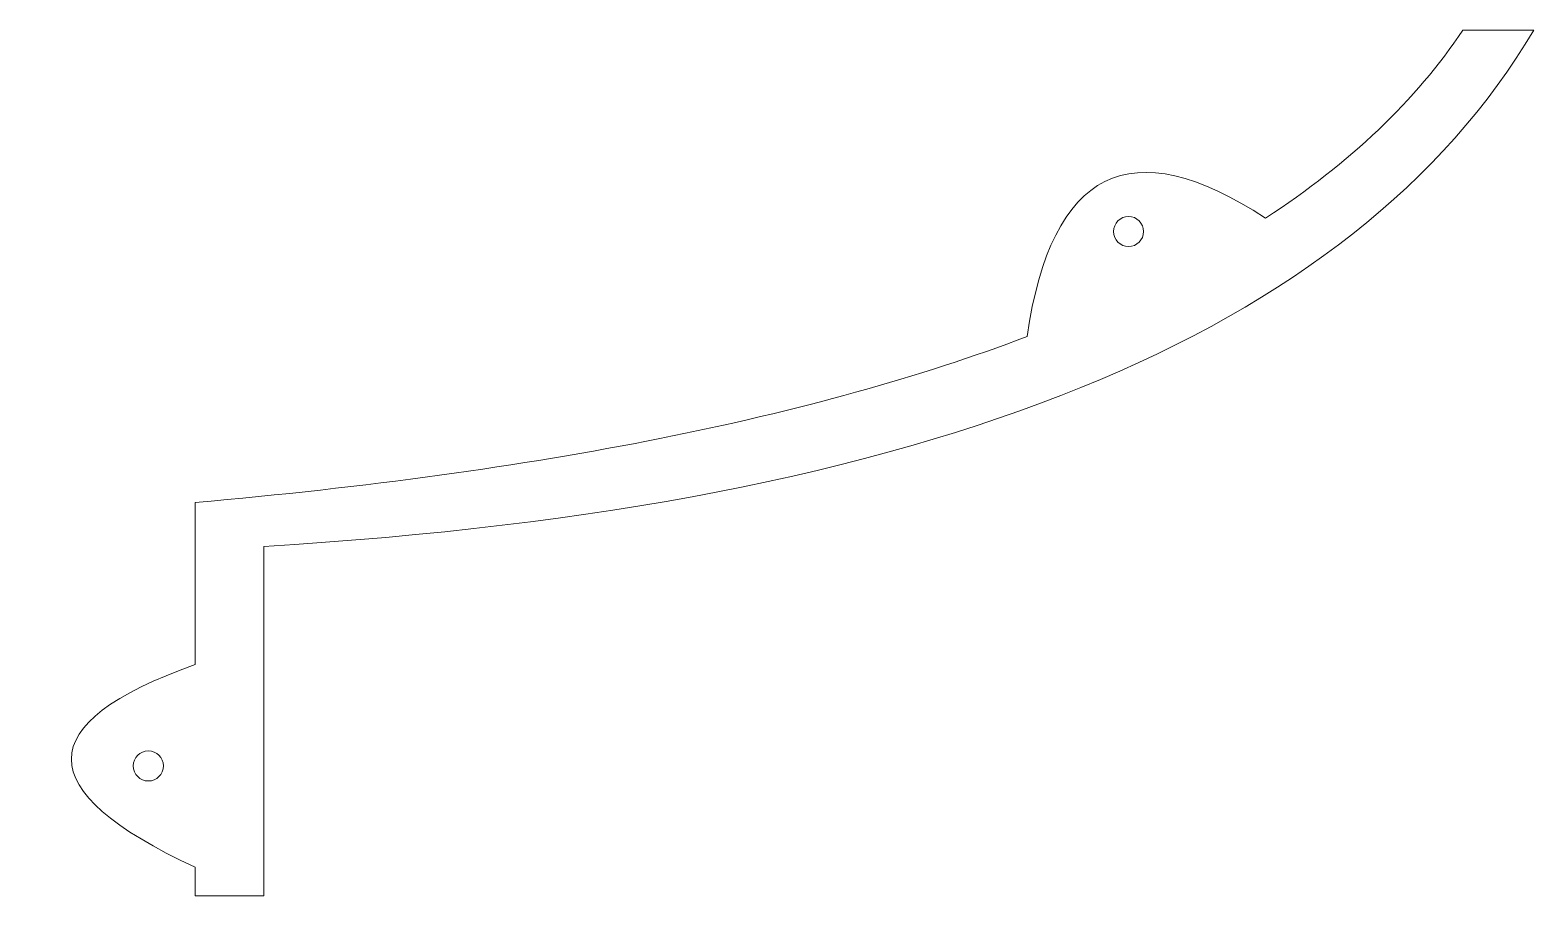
# Model space of a CAD drawing. Header units: millimetres. Extents: x 139 to 289, y -1 to 85.
import ezdxf

# ---------------------------------------------------------------- set-up
doc = ezdxf.new("R2010")
doc.units = ezdxf.units.MM
doc.header["$MEASUREMENT"] = 0
doc.layers.add('Layer 1', color=7, linetype='Continuous')

msp = doc.modelspace()

# ---------------------------------------------------------------- linework, layer by layer
at = {"layer": 'Layer 1', "color": 114, "lineweight": 9}
for centre in [(248.4572, 64.86), (150.691, 11.5647)]:
    msp.add_ellipse(centre, major_axis=(0, 1.5), ratio=1, dxfattribs=at)
at = {"layer": 'Layer 1', "color": 22, "lineweight": 9}
msp.add_open_spline([(238.3424, 54.3889), (240.7646, 71.0673), (248.6933, 75.0015), (262.128, 66.1918), (262.128, 66.1918), (270.5629, 71.7076), (277.1259, 77.9601), (281.8169, 84.9496), (281.8169, 84.9496), (281.8169, 84.9496), (288.8918, 84.9496), (288.8918, 84.9496), (288.8918, 84.9496), (270.866, 54.5758), (228.6412, 37.4136), (162.2174, 33.4632), (162.2174, 33.4632), (162.2174, 33.4632), (162.2174, -1.3984), (162.2174, -1.3984), (162.2174, -1.3984), (162.2174, -1.3984), (155.3678, -1.3984), (155.3678, -1.3984), (155.3678, -1.3984), (155.3678, -1.3984), (155.3678, 1.4577), (155.3678, 1.4577), (155.3678, 1.4577), (138.8962, 9.0941), (138.8962, 15.8321), (155.3678, 21.6717), (155.3678, 21.6717), (155.3678, 21.6717), (155.3678, 37.843), (155.3678, 37.843), (155.3678, 37.843), (189.4767, 40.8191), (217.1349, 46.3344), (238.3424, 54.3889)], degree=3, knots=[0, 0, 0, 0, 0.1, 0.1, 0.1, 0.1, 0.2, 0.2, 0.2, 0.2, 0.3, 0.3, 0.3, 0.3, 0.4, 0.4, 0.4, 0.4, 0.5, 0.5, 0.5, 0.5, 0.6, 0.6, 0.6, 0.6, 0.7, 0.7, 0.7, 0.7, 0.8, 0.8, 0.8, 0.8, 0.9, 0.9, 0.9, 0.9, 1, 1, 1, 1], dxfattribs=at)

doc.saveas('drawing.dxf')
